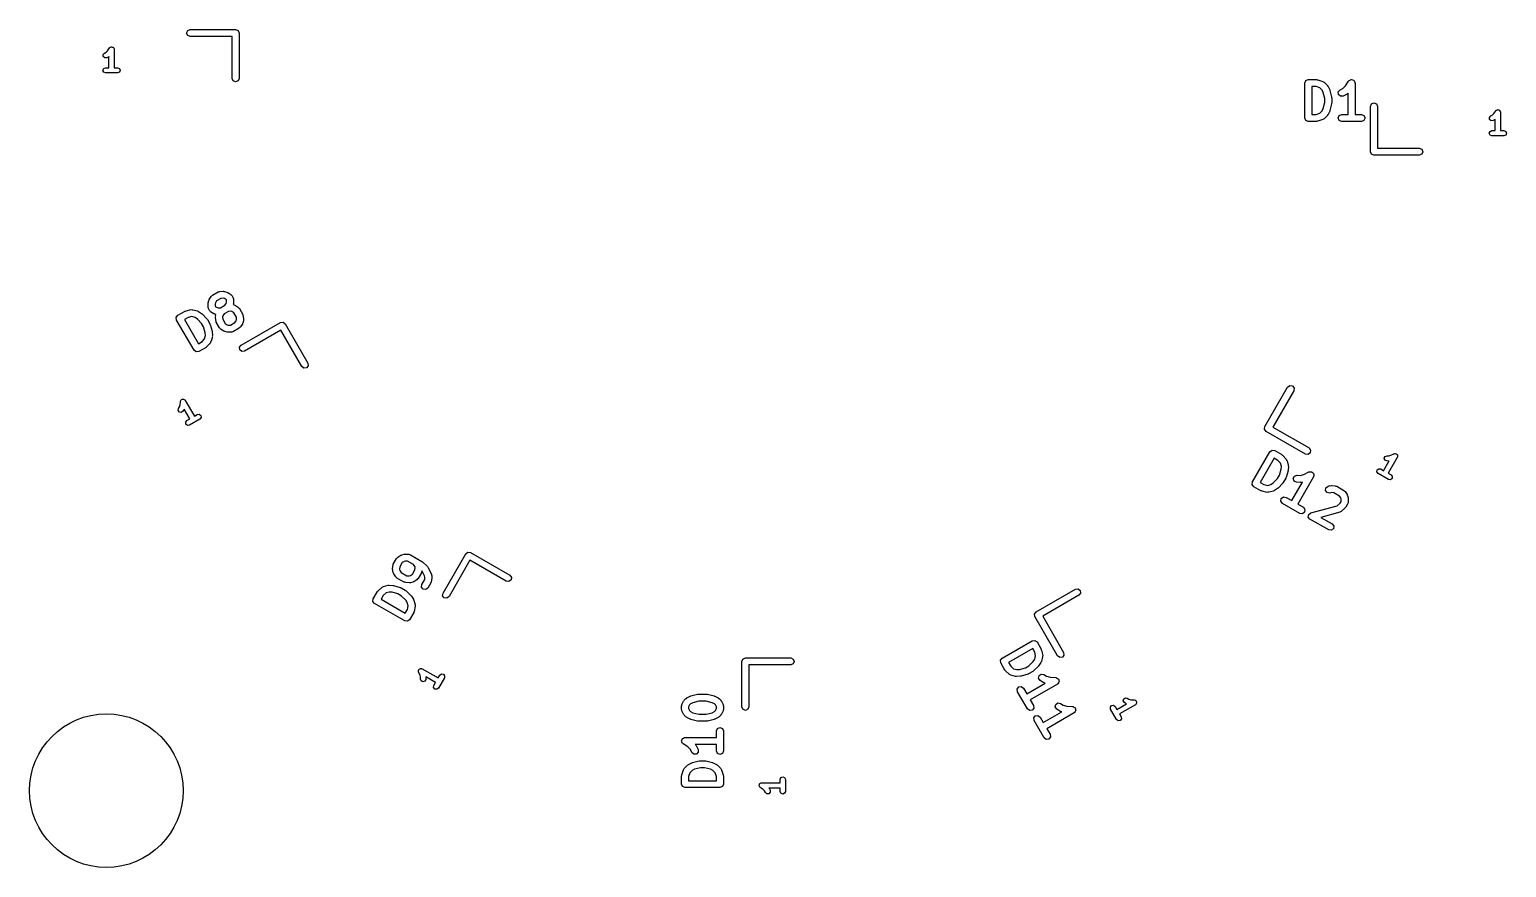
# Model space of a CAD drawing. Extents: x 2.713 to 3.587, y -2.799 to -1.925.
# Drawn here: x 2.713 to 3.545, y -2.799 to -2.327 of the extents above; entities that cross this region are included whole.
import ezdxf

# ---------------------------------------------------------------- set-up
doc = ezdxf.new("R2010")
doc.units = 0
doc.header["$MEASUREMENT"] = 0
doc.layers.add('BLACK', color=7, linetype='CONTINUOUS')

msp = doc.modelspace()

# ---------------------------------------------------------------- linework, layer by layer
at = {"layer": 'BLACK', "linetype": 'CONTINUOUS'}
for p, q in [((2.80118, -2.32874), (2.80176, -2.32735)), ((2.80176, -2.33013), (2.80118, -2.32874)), ((2.80176, -2.32735), (2.80315, -2.32677)), ((2.80315, -2.33071), (2.80176, -2.33013)), ((2.80315, -2.32677), (2.82874, -2.32677)), ((2.82677, -2.33071), (2.80315, -2.33071)), ((2.82677, -2.35433), (2.82677, -2.33071)), ((2.82874, -2.32677), (2.83013, -2.32735)), ((2.83013, -2.32735), (2.83071, -2.32874)), ((2.83071, -2.32874), (2.83071, -2.35433)), ((2.75482, -2.34004), (2.75573, -2.33959)), ((2.75573, -2.33959), (2.75659, -2.33873)), ((2.75659, -2.33873), (2.75763, -2.33717)), ((2.75763, -2.33717), (2.75776, -2.33708)), ((2.75776, -2.33708), (2.75781, -2.33694)), ((2.75781, -2.33694), (2.75821, -2.33678)), ((2.75821, -2.33678), (2.75857, -2.33654)), ((2.75857, -2.33654), (2.75872, -2.33657)), ((2.75872, -2.33657), (2.75886, -2.33651)), ((2.75886, -2.33651), (2.75926, -2.33668)), ((2.75926, -2.33668), (2.75968, -2.33676)), ((2.75968, -2.33676), (2.75976, -2.33689)), ((2.75976, -2.33689), (2.7599, -2.33694)), ((2.7599, -2.33694), (2.76007, -2.33734)), ((2.76007, -2.33734), (2.76031, -2.3377)), ((2.76031, -2.3377), (2.76028, -2.33785)), ((2.76028, -2.33785), (2.76033, -2.33799)), ((2.76033, -2.33799), (2.76033, -2.34832)), ((2.75408, -2.3409), (2.75482, -2.34004)), ((2.75416, -2.34202), (2.75408, -2.3409)), ((2.75502, -2.34276), (2.75416, -2.34202)), ((2.75614, -2.34268), (2.75502, -2.34276)), ((2.75727, -2.34212), (2.75614, -2.34268)), ((2.75738, -2.34199), (2.75727, -2.34212)), ((2.75738, -2.34832), (2.75738, -2.34199)), ((2.75401, -2.3498), (2.75444, -2.34875)), ((2.75444, -2.35084), (2.75401, -2.3498)), ((2.75444, -2.34875), (2.75548, -2.34832)), ((2.75548, -2.35127), (2.75444, -2.35084)), ((2.75548, -2.34832), (2.75738, -2.34832)), ((2.75886, -2.35127), (2.75548, -2.35127)), ((2.76223, -2.35127), (2.75886, -2.35127)), ((2.76033, -2.34832), (2.76223, -2.34832)), ((2.76223, -2.34832), (2.76328, -2.34875)), ((2.76328, -2.35084), (2.76223, -2.35127)), ((2.76328, -2.34875), (2.76371, -2.3498)), ((2.76371, -2.3498), (2.76328, -2.35084)), ((2.82735, -2.35572), (2.82677, -2.35433)), ((2.82874, -2.3563), (2.82735, -2.35572)), ((2.83013, -2.35572), (2.82874, -2.3563)), ((2.83071, -2.35433), (2.83013, -2.35572)), ((3.43153, -2.35693), (3.43211, -2.35554)), ((3.43211, -2.35554), (3.4335, -2.35496)), ((3.4335, -2.35496), (3.43819, -2.35496)), ((3.43819, -2.35496), (3.43849, -2.35509)), ((3.43849, -2.35509), (3.43881, -2.35507)), ((3.43881, -2.35507), (3.44162, -2.356)), ((3.44162, -2.356), (3.44197, -2.3563)), ((3.45447, -2.35849), (3.45624, -2.35584)), ((3.45624, -2.35584), (3.4564, -2.35573)), ((3.4564, -2.35573), (3.45648, -2.35554)), ((3.45648, -2.35554), (3.45701, -2.35532)), ((3.45701, -2.35532), (3.45749, -2.355)), ((3.45749, -2.355), (3.45769, -2.35504)), ((3.45769, -2.35504), (3.45787, -2.35496)), ((3.45787, -2.35496), (3.4584, -2.35518)), ((3.4584, -2.35518), (3.45897, -2.3553)), ((3.45897, -2.3553), (3.45908, -2.35546)), ((3.45908, -2.35546), (3.45927, -2.35554)), ((3.45927, -2.35554), (3.45949, -2.35607)), ((3.45949, -2.35607), (3.4598, -2.35655)), ((3.43153, -2.37662), (3.43153, -2.35693)), ((3.43787, -2.3589), (3.43547, -2.3589)), ((3.43547, -2.3589), (3.43547, -2.37465)), ((3.43994, -2.35959), (3.43787, -2.3589)), ((3.44126, -2.36091), (3.43994, -2.35959)), ((3.44196, -2.36231), (3.44126, -2.36091)), ((3.44278, -2.36561), (3.44196, -2.36231)), ((3.44197, -2.3563), (3.44239, -2.35648)), ((3.44239, -2.35648), (3.44427, -2.35835)), ((3.44427, -2.35835), (3.44439, -2.35865)), ((3.44439, -2.35865), (3.44464, -2.35887)), ((3.44464, -2.35887), (3.44557, -2.36074)), ((3.44557, -2.36074), (3.44559, -2.36096)), ((3.44559, -2.36096), (3.44572, -2.36114)), ((3.44572, -2.36114), (3.44666, -2.36489)), ((3.45038, -2.36194), (3.45137, -2.3608)), ((3.45049, -2.36344), (3.45038, -2.36194)), ((3.45163, -2.36443), (3.45049, -2.36344)), ((3.45137, -2.3608), (3.45296, -2.36)), ((3.45313, -2.36432), (3.45163, -2.36443)), ((3.45296, -2.36), (3.45447, -2.35849)), ((3.455, -2.36338), (3.45313, -2.36432)), ((3.45522, -2.36314), (3.455, -2.36338)), ((3.45552, -2.36301), (3.45522, -2.36314)), ((3.45591, -2.36262), (3.45552, -2.36301)), ((3.45591, -2.37465), (3.45591, -2.36262)), ((3.4598, -2.35655), (3.45976, -2.35675)), ((3.45976, -2.35675), (3.45984, -2.35693)), ((3.45984, -2.35693), (3.45984, -2.37465)), ((3.43994, -2.37396), (3.44126, -2.37264)), ((3.44126, -2.37264), (3.44196, -2.37124)), ((3.44196, -2.37124), (3.44278, -2.36794)), ((3.44278, -2.36794), (3.44278, -2.36561)), ((3.44557, -2.37281), (3.44464, -2.37469)), ((3.44559, -2.37259), (3.44557, -2.37281)), ((3.44572, -2.37241), (3.44559, -2.37259)), ((3.44666, -2.36866), (3.44572, -2.37241)), ((3.44666, -2.36489), (3.44662, -2.36514)), ((3.44662, -2.36514), (3.44672, -2.36537)), ((3.44672, -2.36818), (3.44662, -2.36841)), ((3.44662, -2.36841), (3.44666, -2.36866)), ((3.44672, -2.36537), (3.44672, -2.36818)), ((3.4685, -2.37008), (3.46908, -2.36869)), ((3.4685, -2.39567), (3.4685, -2.37008)), ((3.46908, -2.36869), (3.47047, -2.36811)), ((3.47047, -2.36811), (3.47186, -2.36869)), ((3.47186, -2.36869), (3.47244, -2.37008)), ((3.47244, -2.37008), (3.47244, -2.3937)), ((3.53808, -2.37417), (3.53913, -2.3726)), ((3.53913, -2.3726), (3.53925, -2.37252)), ((3.53925, -2.37252), (3.53931, -2.37238)), ((3.53931, -2.37238), (3.53971, -2.37221)), ((3.53971, -2.37221), (3.54006, -2.37197)), ((3.54006, -2.37197), (3.54021, -2.372)), ((3.54021, -2.372), (3.54035, -2.37194)), ((3.54035, -2.37194), (3.54075, -2.37211)), ((3.54075, -2.37211), (3.54117, -2.37219)), ((3.54117, -2.37219), (3.54126, -2.37232)), ((3.54126, -2.37232), (3.5414, -2.37238)), ((3.5414, -2.37238), (3.54156, -2.37277)), ((3.54156, -2.37277), (3.5418, -2.37313)), ((3.43211, -2.37801), (3.43153, -2.37662)), ((3.43153, -2.37662), (3.43153, -2.37662)), ((3.4335, -2.37859), (3.43211, -2.37801)), ((3.43819, -2.37859), (3.4335, -2.37859)), ((3.43547, -2.37465), (3.43787, -2.37465)), ((3.43787, -2.37465), (3.43994, -2.37396)), ((3.43849, -2.37846), (3.43819, -2.37859)), ((3.43881, -2.37849), (3.43849, -2.37846)), ((3.44162, -2.37755), (3.43881, -2.37849)), ((3.44197, -2.37725), (3.44162, -2.37755)), ((3.44239, -2.37707), (3.44197, -2.37725)), ((3.44427, -2.3752), (3.44239, -2.37707)), ((3.44439, -2.3749), (3.44427, -2.3752)), ((3.44464, -2.37469), (3.44439, -2.3749)), ((3.45028, -2.37662), (3.45086, -2.37523)), ((3.45086, -2.37801), (3.45028, -2.37662)), ((3.45086, -2.37523), (3.45225, -2.37465)), ((3.45225, -2.37859), (3.45086, -2.37801)), ((3.45225, -2.37465), (3.45591, -2.37465)), ((3.45787, -2.37859), (3.45225, -2.37859)), ((3.4635, -2.37859), (3.45787, -2.37859)), ((3.45984, -2.37465), (3.4635, -2.37465)), ((3.4635, -2.37465), (3.46489, -2.37523)), ((3.46489, -2.37801), (3.4635, -2.37859)), ((3.46489, -2.37523), (3.46547, -2.37662)), ((3.46547, -2.37662), (3.46489, -2.37801)), ((3.53558, -2.37633), (3.53632, -2.37547)), ((3.53566, -2.37746), (3.53558, -2.37633)), ((3.53651, -2.3782), (3.53566, -2.37746)), ((3.53632, -2.37547), (3.53723, -2.37502)), ((3.53764, -2.37812), (3.53651, -2.3782)), ((3.53723, -2.37502), (3.53808, -2.37417)), ((3.53876, -2.37755), (3.53764, -2.37812)), ((3.53888, -2.37742), (3.53876, -2.37755)), ((3.53888, -2.38376), (3.53888, -2.37742)), ((3.5418, -2.37313), (3.54177, -2.37328)), ((3.54177, -2.37328), (3.54183, -2.37342)), ((3.54183, -2.37342), (3.54183, -2.38376)), ((3.5355, -2.38523), (3.53594, -2.38419)), ((3.53594, -2.38628), (3.5355, -2.38523)), ((3.53594, -2.38419), (3.53698, -2.38376)), ((3.53698, -2.38671), (3.53594, -2.38628)), ((3.53698, -2.38376), (3.53888, -2.38376)), ((3.54035, -2.38671), (3.53698, -2.38671)), ((3.54373, -2.38671), (3.54035, -2.38671)), ((3.54183, -2.38376), (3.54373, -2.38376)), ((3.54373, -2.38376), (3.54477, -2.38419)), ((3.54477, -2.38628), (3.54373, -2.38671)), ((3.54477, -2.38419), (3.54521, -2.38523)), ((3.54521, -2.38523), (3.54477, -2.38628)), ((3.46908, -2.39706), (3.4685, -2.39567)), ((3.47047, -2.39764), (3.46908, -2.39706)), ((3.49606, -2.39764), (3.47047, -2.39764)), ((3.47244, -2.3937), (3.49606, -2.3937)), ((3.49606, -2.3937), (3.49745, -2.39428)), ((3.49745, -2.39706), (3.49606, -2.39764)), ((3.49745, -2.39428), (3.49803, -2.39567)), ((3.49803, -2.39567), (3.49745, -2.39706)), ((2.81323, -2.48146), (2.81334, -2.48116)), ((2.8133, -2.48083), (2.81364, -2.47955)), ((2.81334, -2.48116), (2.8133, -2.48083)), ((2.81364, -2.47955), (2.81384, -2.4793)), ((2.81384, -2.4793), (2.8139, -2.47898)), ((2.8139, -2.47898), (2.81505, -2.47723)), ((2.81505, -2.47723), (2.81543, -2.47697)), ((2.81543, -2.47697), (2.81571, -2.47661)), ((2.81571, -2.47661), (2.81896, -2.47473)), ((2.81736, -2.48088), (2.81718, -2.48154)), ((2.81808, -2.47979), (2.81736, -2.48088)), ((2.82053, -2.47838), (2.81808, -2.47979)), ((2.81896, -2.47473), (2.81941, -2.47467)), ((2.81941, -2.47467), (2.81983, -2.47447)), ((2.81983, -2.47447), (2.82192, -2.47435)), ((2.82184, -2.4783), (2.82053, -2.47838)), ((2.8225, -2.47848), (2.82184, -2.4783)), ((2.82192, -2.47435), (2.82222, -2.47445)), ((2.82222, -2.47445), (2.82255, -2.47441)), ((2.82359, -2.4792), (2.8225, -2.47848)), ((2.82255, -2.47441), (2.82383, -2.47476)), ((2.8235, -2.48118), (2.82368, -2.48051)), ((2.8236, -2.47921), (2.82359, -2.4792)), ((2.82368, -2.48051), (2.8236, -2.47921)), ((2.82383, -2.47476), (2.82408, -2.47495)), ((2.82408, -2.47495), (2.8244, -2.47501)), ((2.8244, -2.47501), (2.82615, -2.47617)), ((2.82615, -2.47617), (2.82641, -2.47655)), ((2.82641, -2.47655), (2.82677, -2.47683)), ((2.82677, -2.47683), (2.82724, -2.47764)), ((2.82724, -2.47764), (2.8273, -2.47809)), ((2.8273, -2.47809), (2.8275, -2.47851)), ((2.8275, -2.47851), (2.82762, -2.4806)), ((2.82762, -2.4806), (2.82752, -2.4809)), ((2.82752, -2.4809), (2.82756, -2.48123)), ((2.79531, -2.48905), (2.79623, -2.48786)), ((2.79551, -2.49055), (2.79531, -2.48905)), ((2.79623, -2.48786), (2.80029, -2.48551)), ((2.80198, -2.48908), (2.7999, -2.49028)), ((2.80029, -2.48551), (2.80061, -2.48547)), ((2.80061, -2.48547), (2.80088, -2.48529)), ((2.80088, -2.48529), (2.80378, -2.4847)), ((2.80412, -2.48865), (2.80198, -2.48908)), ((2.80378, -2.4847), (2.80423, -2.48478)), ((2.80592, -2.48913), (2.80412, -2.48865)), ((2.80423, -2.48478), (2.80469, -2.48472)), ((2.80469, -2.48472), (2.80725, -2.48541)), ((2.80722, -2.48999), (2.80592, -2.48913)), ((2.80725, -2.48541), (2.8075, -2.48561)), ((2.8075, -2.48561), (2.80782, -2.48567)), ((2.80782, -2.48567), (2.80957, -2.48682)), ((2.80957, -2.48682), (2.8097, -2.48701)), ((2.8097, -2.48701), (2.8099, -2.4871)), ((2.8099, -2.4871), (2.81259, -2.48988)), ((2.81336, -2.48355), (2.81323, -2.48146)), ((2.81356, -2.48397), (2.81336, -2.48355)), ((2.81362, -2.48442), (2.81356, -2.48397)), ((2.81409, -2.48523), (2.81362, -2.48442)), ((2.81445, -2.48551), (2.81409, -2.48523)), ((2.81471, -2.48589), (2.81445, -2.48551)), ((2.81646, -2.48705), (2.81471, -2.48589)), ((2.81678, -2.48711), (2.81646, -2.48705)), ((2.81703, -2.4873), (2.81678, -2.48711)), ((2.81769, -2.48748), (2.81703, -2.4873)), ((2.81718, -2.48154), (2.81726, -2.48285)), ((2.81726, -2.48285), (2.81727, -2.48286)), ((2.81727, -2.48286), (2.81836, -2.48358)), ((2.81745, -2.48877), (2.81756, -2.48846)), ((2.81758, -2.49086), (2.81745, -2.48877)), ((2.81752, -2.48814), (2.81769, -2.48748)), ((2.81756, -2.48846), (2.81752, -2.48814)), ((2.81836, -2.48358), (2.81902, -2.48376)), ((2.81902, -2.48376), (2.82033, -2.48368)), ((2.82033, -2.48368), (2.82278, -2.48227)), ((2.82158, -2.48819), (2.8214, -2.48885)), ((2.8214, -2.48885), (2.82148, -2.49016)), ((2.8223, -2.48709), (2.82158, -2.48819)), ((2.82474, -2.48568), (2.8223, -2.48709)), ((2.82278, -2.48227), (2.8235, -2.48118)), ((2.82605, -2.4856), (2.82474, -2.48568)), ((2.82672, -2.48578), (2.82605, -2.4856)), ((2.82781, -2.4865), (2.82672, -2.48578)), ((2.82756, -2.48123), (2.82738, -2.48188)), ((2.82738, -2.48188), (2.82804, -2.48206)), ((2.82922, -2.48895), (2.82781, -2.4865)), ((2.82804, -2.48206), (2.8283, -2.48226)), ((2.8283, -2.48226), (2.82862, -2.48232)), ((2.82862, -2.48232), (2.83037, -2.48348)), ((2.8293, -2.49026), (2.82922, -2.48895)), ((2.83037, -2.48348), (2.83063, -2.48385)), ((2.83063, -2.48385), (2.83099, -2.48413)), ((2.83099, -2.48413), (2.83286, -2.48738)), ((2.83286, -2.48738), (2.83292, -2.48784)), ((2.83292, -2.48784), (2.83312, -2.48825)), ((2.83312, -2.48825), (2.83325, -2.49034)), ((2.80535, -2.50759), (2.79551, -2.49055)), ((2.7999, -2.49028), (2.80778, -2.50392)), ((2.80959, -2.49244), (2.80722, -2.48999)), ((2.81075, -2.49445), (2.80959, -2.49244)), ((2.81169, -2.49773), (2.81075, -2.49445)), ((2.81178, -2.49929), (2.81169, -2.49773)), ((2.81259, -2.48988), (2.81268, -2.49011)), ((2.81268, -2.49011), (2.81288, -2.49026)), ((2.81288, -2.49026), (2.81428, -2.4927)), ((2.81428, -2.4927), (2.81432, -2.49294)), ((2.81432, -2.49294), (2.81447, -2.49314)), ((2.81447, -2.49314), (2.81553, -2.49685)), ((2.81553, -2.49685), (2.81551, -2.49708)), ((2.81551, -2.49708), (2.81561, -2.49728)), ((2.81561, -2.49728), (2.81573, -2.49937)), ((2.81778, -2.49127), (2.81758, -2.49086)), ((2.81784, -2.49173), (2.81778, -2.49127)), ((2.81971, -2.49497), (2.81784, -2.49173)), ((2.82008, -2.49525), (2.81971, -2.49497)), ((2.82033, -2.49563), (2.82008, -2.49525)), ((2.82208, -2.49679), (2.82033, -2.49563)), ((2.82148, -2.49016), (2.82289, -2.4926)), ((2.8224, -2.49685), (2.82208, -2.49679)), ((2.82266, -2.49705), (2.8224, -2.49685)), ((2.82394, -2.49739), (2.82266, -2.49705)), ((2.82289, -2.4926), (2.82398, -2.49333)), ((2.82426, -2.49735), (2.82394, -2.49739)), ((2.82398, -2.49333), (2.82465, -2.4935)), ((2.82456, -2.49745), (2.82426, -2.49735)), ((2.82666, -2.49733), (2.82456, -2.49745)), ((2.82465, -2.4935), (2.82596, -2.49342)), ((2.82596, -2.49342), (2.8284, -2.49201)), ((2.82707, -2.49713), (2.82666, -2.49733)), ((2.82752, -2.49707), (2.82707, -2.49713)), ((2.83077, -2.49519), (2.82752, -2.49707)), ((2.8284, -2.49201), (2.82912, -2.49092)), ((2.82912, -2.49092), (2.8293, -2.49026)), ((2.83105, -2.49483), (2.83077, -2.49519)), ((2.83143, -2.49457), (2.83105, -2.49483)), ((2.83258, -2.49282), (2.83143, -2.49457)), ((2.83185, -2.50475), (2.85401, -2.49195)), ((2.83265, -2.4925), (2.83258, -2.49282)), ((2.83284, -2.49225), (2.83265, -2.4925)), ((2.83319, -2.49097), (2.83284, -2.49225)), ((2.83325, -2.49034), (2.83314, -2.49065)), ((2.83314, -2.49065), (2.83319, -2.49097)), ((2.85428, -2.49635), (2.83382, -2.50816)), ((2.85401, -2.49195), (2.85551, -2.49176)), ((2.86609, -2.5168), (2.85428, -2.49635)), ((2.85551, -2.49176), (2.85551, -2.49176)), ((2.85551, -2.49176), (2.8567, -2.49267)), ((2.8567, -2.49267), (2.8695, -2.51483)), ((2.80778, -2.50392), (2.80985, -2.50272)), ((2.8121, -2.50597), (2.80804, -2.50832)), ((2.80985, -2.50272), (2.8113, -2.50109)), ((2.8113, -2.50109), (2.81178, -2.49929)), ((2.8123, -2.50571), (2.8121, -2.50597)), ((2.81259, -2.50557), (2.8123, -2.50571)), ((2.81455, -2.50336), (2.81259, -2.50557)), ((2.8147, -2.50292), (2.81455, -2.50336)), ((2.81498, -2.50256), (2.8147, -2.50292)), ((2.81567, -2.5), (2.81498, -2.50256)), ((2.81573, -2.49937), (2.81563, -2.49968)), ((2.81563, -2.49968), (2.81567, -2.5)), ((2.83093, -2.50594), (2.83185, -2.50475)), ((2.83113, -2.50744), (2.83093, -2.50594)), ((2.80655, -2.50851), (2.80535, -2.50759)), ((2.80804, -2.50832), (2.80655, -2.50851)), ((2.83232, -2.50835), (2.83113, -2.50744)), ((2.83382, -2.50816), (2.83232, -2.50835)), ((2.86728, -2.51772), (2.86609, -2.5168)), ((2.86878, -2.51752), (2.86728, -2.51772)), ((2.86969, -2.51633), (2.86878, -2.51752)), ((2.8695, -2.51483), (2.86969, -2.51633)), ((3.40905, -2.55063), (3.42184, -2.52847)), ((3.42525, -2.53044), (3.41344, -2.5509)), ((3.42184, -2.52847), (3.42304, -2.52756)), ((3.42304, -2.52756), (3.42453, -2.52775)), ((3.42453, -2.52775), (3.42545, -2.52895)), ((3.42545, -2.52895), (3.42525, -2.53044)), ((2.79719, -2.53955), (2.79751, -2.53839)), ((2.79751, -2.53839), (2.79763, -2.53651)), ((2.79763, -2.53651), (2.79769, -2.53637)), ((2.79767, -2.53622), (2.79794, -2.53588)), ((2.79769, -2.53637), (2.79767, -2.53622)), ((2.79794, -2.53588), (2.79813, -2.5355)), ((2.79813, -2.5355), (2.79827, -2.53545)), ((2.79827, -2.53545), (2.79836, -2.53533)), ((2.79836, -2.53533), (2.79879, -2.53527)), ((2.79879, -2.53527), (2.7992, -2.53513)), ((2.7992, -2.53513), (2.79933, -2.5352)), ((2.79933, -2.5352), (2.79948, -2.53518)), ((2.79948, -2.53518), (2.79982, -2.53544)), ((2.79982, -2.53544), (2.80021, -2.53563)), ((2.80021, -2.53563), (2.80026, -2.53578)), ((2.80026, -2.53578), (2.80038, -2.53587)), ((2.80038, -2.53587), (2.80555, -2.54482)), ((2.79642, -2.54151), (2.79663, -2.5404)), ((2.79705, -2.54245), (2.79642, -2.54151)), ((2.79663, -2.5404), (2.79719, -2.53955)), ((2.79816, -2.54266), (2.79705, -2.54245)), ((2.7991, -2.54203), (2.79816, -2.54266)), ((2.79979, -2.54098), (2.7991, -2.54203)), ((2.79982, -2.54081), (2.79979, -2.54098)), ((2.80299, -2.54629), (2.79982, -2.54081)), ((2.80066, -2.54814), (2.80134, -2.54724)), ((2.80134, -2.54724), (2.80299, -2.54629)), ((2.80867, -2.54643), (2.80282, -2.5498)), ((2.80555, -2.54482), (2.80719, -2.54387)), ((2.80719, -2.54387), (2.80831, -2.54372)), ((2.80831, -2.54372), (2.80921, -2.54441)), ((2.80935, -2.54553), (2.80867, -2.54643)), ((2.80921, -2.54441), (2.80935, -2.54553)), ((2.8008, -2.54926), (2.80066, -2.54814)), ((2.8017, -2.54995), (2.8008, -2.54926)), ((2.80282, -2.5498), (2.8017, -2.54995)), ((3.40885, -2.55213), (3.40905, -2.55063)), ((3.40977, -2.55332), (3.40885, -2.55213)), ((3.40905, -2.55063), (3.40905, -2.55063)), ((3.43193, -2.56612), (3.40977, -2.55332)), ((3.41344, -2.5509), (3.4339, -2.56271)), ((3.41189, -2.56483), (3.41309, -2.56391)), ((3.41309, -2.56391), (3.41458, -2.56411)), ((3.41458, -2.56411), (3.41864, -2.56645)), ((3.4339, -2.56271), (3.43482, -2.5639)), ((3.43482, -2.5639), (3.43462, -2.5654)), ((3.40205, -2.58188), (3.41189, -2.56483)), ((3.41432, -2.5685), (3.40644, -2.58214)), ((3.4164, -2.5697), (3.41432, -2.5685)), ((3.41784, -2.57133), (3.4164, -2.5697)), ((3.41833, -2.57314), (3.41784, -2.57133)), ((3.41864, -2.56645), (3.41884, -2.56671)), ((3.41884, -2.56671), (3.41913, -2.56685)), ((3.41913, -2.56685), (3.4211, -2.56907)), ((3.4211, -2.56907), (3.42125, -2.5695)), ((3.42125, -2.5695), (3.42152, -2.56987)), ((3.42152, -2.56987), (3.42221, -2.57243)), ((3.42221, -2.57243), (3.42217, -2.57275)), ((3.42217, -2.57275), (3.42227, -2.57305)), ((3.43342, -2.56632), (3.43193, -2.56612)), ((3.43462, -2.5654), (3.43342, -2.56632)), ((3.47595, -2.5755), (3.47912, -2.57002)), ((3.47631, -2.56844), (3.47681, -2.56742)), ((3.47668, -2.56951), (3.47631, -2.56844)), ((3.4777, -2.57), (3.47668, -2.56951)), ((3.47681, -2.56742), (3.47787, -2.56705)), ((3.47895, -2.57008), (3.4777, -2.57)), ((3.47787, -2.56705), (3.47889, -2.56711)), ((3.48367, -2.56803), (3.47851, -2.57698)), ((3.47889, -2.56711), (3.48005, -2.5668)), ((3.47912, -2.57002), (3.47895, -2.57008)), ((3.48005, -2.5668), (3.48174, -2.56597)), ((3.48174, -2.56597), (3.48189, -2.56596)), ((3.48189, -2.56596), (3.48201, -2.56587)), ((3.48201, -2.56587), (3.48244, -2.56592)), ((3.48244, -2.56592), (3.48287, -2.56589)), ((3.48287, -2.56589), (3.48298, -2.56599)), ((3.48298, -2.56599), (3.48313, -2.56601)), ((3.48313, -2.56601), (3.4834, -2.56635)), ((3.4834, -2.56635), (3.48372, -2.56664)), ((3.48369, -2.56788), (3.48367, -2.56803)), ((3.48379, -2.56777), (3.48369, -2.56788)), ((3.48372, -2.56664), (3.48373, -2.56679)), ((3.48373, -2.56679), (3.48382, -2.56691)), ((3.48382, -2.56691), (3.48377, -2.56734)), ((3.48377, -2.56734), (3.48379, -2.56777)), ((3.41376, -2.58243), (3.41613, -2.57999)), ((3.41613, -2.57999), (3.41729, -2.57797)), ((3.41729, -2.57797), (3.41823, -2.57469)), ((3.41823, -2.57469), (3.41833, -2.57314)), ((3.42083, -2.57973), (3.41942, -2.58216)), ((3.42086, -2.57948), (3.42083, -2.57973)), ((3.42101, -2.57929), (3.42086, -2.57948)), ((3.42208, -2.57557), (3.42101, -2.57929)), ((3.42215, -2.57515), (3.42205, -2.57535)), ((3.42205, -2.57535), (3.42208, -2.57557)), ((3.42227, -2.57305), (3.42215, -2.57515)), ((3.42506, -2.57994), (3.42572, -2.57859)), ((3.42555, -2.58136), (3.42506, -2.57994)), ((3.42572, -2.57859), (3.42714, -2.57809)), ((3.42714, -2.57809), (3.42891, -2.5782)), ((3.43641, -2.57898), (3.42755, -2.59433)), ((3.42891, -2.5782), (3.43098, -2.57765)), ((3.43098, -2.57765), (3.43383, -2.57624)), ((3.43383, -2.57624), (3.43403, -2.57622)), ((3.43403, -2.57622), (3.43419, -2.5761)), ((3.43419, -2.5761), (3.43476, -2.57617)), ((3.43476, -2.57617), (3.43533, -2.57613)), ((3.43533, -2.57613), (3.43549, -2.57627)), ((3.43549, -2.57627), (3.43569, -2.57629)), ((3.43569, -2.57629), (3.43604, -2.57675)), ((3.43604, -2.57675), (3.43647, -2.57713)), ((3.43644, -2.57878), (3.43641, -2.57898)), ((3.43657, -2.57863), (3.43644, -2.57878)), ((3.43647, -2.57713), (3.43648, -2.57733)), ((3.43648, -2.57733), (3.43661, -2.57749)), ((3.43661, -2.57749), (3.43653, -2.57806)), ((3.43653, -2.57806), (3.43657, -2.57863)), ((3.47214, -2.57622), (3.47229, -2.5751)), ((3.47283, -2.57711), (3.47214, -2.57622)), ((3.47229, -2.5751), (3.47319, -2.57441)), ((3.47867, -2.58049), (3.47283, -2.57711)), ((3.47319, -2.57441), (3.47431, -2.57455)), ((3.47431, -2.57455), (3.47595, -2.5755)), ((3.47851, -2.57698), (3.48015, -2.57793)), ((3.4798, -2.58063), (3.47867, -2.58049)), ((3.48069, -2.57995), (3.4798, -2.58063)), ((3.48015, -2.57793), (3.48084, -2.57883)), ((3.48084, -2.57883), (3.48069, -2.57995)), ((3.40185, -2.58337), (3.40205, -2.58188)), ((3.40277, -2.58457), (3.40185, -2.58337)), ((3.40205, -2.58188), (3.40205, -2.58188)), ((3.40683, -2.58691), (3.40277, -2.58457)), ((3.40644, -2.58214), (3.40852, -2.58334)), ((3.40715, -2.58695), (3.40683, -2.58691)), ((3.40742, -2.58713), (3.40715, -2.58695)), ((3.41032, -2.58773), (3.40742, -2.58713)), ((3.40852, -2.58334), (3.41066, -2.58378)), ((3.41077, -2.58764), (3.41032, -2.58773)), ((3.41066, -2.58378), (3.41246, -2.58329)), ((3.41123, -2.5877), (3.41077, -2.58764)), ((3.41379, -2.58701), (3.41123, -2.5877)), ((3.41246, -2.58329), (3.41376, -2.58243)), ((3.41405, -2.58682), (3.41379, -2.58701)), ((3.41436, -2.58676), (3.41405, -2.58682)), ((3.41611, -2.5856), (3.41436, -2.58676)), ((3.41624, -2.58542), (3.41611, -2.5856)), ((3.41644, -2.58533), (3.41624, -2.58542)), ((3.41913, -2.58255), (3.41644, -2.58533)), ((3.41922, -2.58232), (3.41913, -2.58255)), ((3.41942, -2.58216), (3.41922, -2.58232)), ((3.42414, -2.59236), (3.43015, -2.58194)), ((3.4269, -2.58202), (3.42555, -2.58136)), ((3.429, -2.58215), (3.4269, -2.58202)), ((3.4293, -2.58204), (3.429, -2.58215)), ((3.42962, -2.58209), (3.4293, -2.58204)), ((3.43015, -2.58194), (3.42962, -2.58209)), ((3.44323, -2.58669), (3.44343, -2.5852)), ((3.44415, -2.58789), (3.44323, -2.58669)), ((3.44343, -2.5852), (3.44462, -2.58428)), ((3.44564, -2.58809), (3.44415, -2.58789)), ((3.44462, -2.58428), (3.4459, -2.58394)), ((3.44661, -2.58783), (3.44564, -2.58809)), ((3.4459, -2.58394), (3.44622, -2.58398)), ((3.44622, -2.58398), (3.44653, -2.58388)), ((3.44653, -2.58388), (3.44862, -2.584)), ((3.44792, -2.5879), (3.44661, -2.58783)), ((3.45118, -2.58978), (3.44792, -2.5879)), ((3.44862, -2.584), (3.44903, -2.5842)), ((3.44903, -2.5842), (3.44949, -2.58426)), ((3.44949, -2.58426), (3.45355, -2.58661)), ((3.45355, -2.58661), (3.45383, -2.58697)), ((3.45383, -2.58697), (3.45421, -2.58723)), ((3.45421, -2.58723), (3.45536, -2.58898)), ((3.45536, -2.58898), (3.45542, -2.58929)), ((3.45542, -2.58929), (3.45562, -2.58955)), ((3.41809, -2.59274), (3.41829, -2.59125)), ((3.41901, -2.59394), (3.41809, -2.59274)), ((3.41829, -2.59125), (3.41948, -2.59033)), ((3.42388, -2.59675), (3.41901, -2.59394)), ((3.41948, -2.59033), (3.42098, -2.59053)), ((3.42098, -2.59053), (3.42414, -2.59236)), ((3.42875, -2.59956), (3.42388, -2.59675)), ((3.42388, -2.59675), (3.42388, -2.59675)), ((3.42388, -2.59675), (3.42388, -2.59675)), ((3.42755, -2.59433), (3.43072, -2.59615)), ((3.43072, -2.59615), (3.43163, -2.59735)), ((3.43163, -2.59735), (3.43144, -2.59884)), ((3.43491, -2.59924), (3.44982, -2.59524)), ((3.44982, -2.59524), (3.45145, -2.5938)), ((3.4519, -2.59088), (3.45118, -2.58978)), ((3.45145, -2.5938), (3.452, -2.59285)), ((3.45208, -2.59154), (3.4519, -2.59088)), ((3.452, -2.59285), (3.45208, -2.59154)), ((3.4543, -2.59653), (3.45209, -2.5985)), ((3.45445, -2.59624), (3.4543, -2.59653)), ((3.4547, -2.59604), (3.45445, -2.59624)), ((3.45564, -2.59442), (3.4547, -2.59604)), ((3.45562, -2.58955), (3.45596, -2.59083)), ((3.4557, -2.59396), (3.45564, -2.59442)), ((3.4559, -2.59355), (3.4557, -2.59396)), ((3.45603, -2.59146), (3.4559, -2.59355)), ((3.45596, -2.59083), (3.45592, -2.59115)), ((3.45592, -2.59115), (3.45603, -2.59146)), ((3.43024, -2.59976), (3.42875, -2.59956)), ((3.43144, -2.59884), (3.43024, -2.59976)), ((3.43351, -2.60165), (3.43371, -2.60016)), ((3.43443, -2.60285), (3.43351, -2.60165)), ((3.43371, -2.60016), (3.43491, -2.59924)), ((3.44498, -2.60894), (3.43443, -2.60285)), ((3.45129, -2.59892), (3.44051, -2.60181)), ((3.44051, -2.60181), (3.44695, -2.60553)), ((3.44695, -2.60553), (3.44787, -2.60672)), ((3.45165, -2.59865), (3.45129, -2.59892)), ((3.45209, -2.5985), (3.45165, -2.59865)), ((3.44648, -2.60913), (3.44498, -2.60894)), ((3.44767, -2.60822), (3.44648, -2.60913)), ((3.44787, -2.60672), (3.44767, -2.60822)), ((2.92247, -2.62291), (2.92375, -2.62257)), ((2.92375, -2.62257), (2.92407, -2.62261)), ((2.92407, -2.62261), (2.92438, -2.6225)), ((2.92438, -2.6225), (2.92647, -2.62263)), ((2.92647, -2.62263), (2.92688, -2.62283)), ((2.94569, -2.64453), (2.95849, -2.62237)), ((2.95849, -2.62237), (2.95968, -2.62145)), ((2.95849, -2.62237), (2.95849, -2.62237)), ((2.95968, -2.62145), (2.96118, -2.62165)), ((2.96118, -2.62165), (2.98334, -2.63444)), ((2.91726, -2.63119), (2.91739, -2.6291)), ((2.91739, -2.6291), (2.91759, -2.62868)), ((2.91759, -2.62868), (2.91765, -2.62823)), ((2.91765, -2.62823), (2.91952, -2.62498)), ((2.91952, -2.62498), (2.91989, -2.6247)), ((2.91989, -2.6247), (2.92014, -2.62432)), ((2.92014, -2.62432), (2.92189, -2.62317)), ((2.92129, -2.6298), (2.92121, -2.6311)), ((2.9227, -2.62735), (2.92129, -2.6298)), ((2.92189, -2.62317), (2.92221, -2.62311)), ((2.92221, -2.62311), (2.92247, -2.62291)), ((2.92379, -2.62663), (2.9227, -2.62735)), ((2.92446, -2.62645), (2.92379, -2.62663)), ((2.92577, -2.62653), (2.92446, -2.62645)), ((2.92902, -2.62841), (2.92577, -2.62653)), ((2.92688, -2.62283), (2.92733, -2.62289)), ((2.92733, -2.62289), (2.93383, -2.62664)), ((2.92974, -2.6295), (2.92902, -2.62841)), ((2.92992, -2.63017), (2.92974, -2.6295)), ((2.92984, -2.63148), (2.92992, -2.63017)), ((2.93383, -2.62664), (2.93398, -2.62684)), ((2.93398, -2.62684), (2.93421, -2.62693)), ((2.93421, -2.62693), (2.93699, -2.62961)), ((2.93699, -2.62961), (2.93713, -2.62993)), ((2.93713, -2.62993), (2.93739, -2.63016)), ((2.93739, -2.63016), (2.93888, -2.63319)), ((2.96091, -2.62604), (2.9491, -2.6465)), ((2.98137, -2.63785), (2.96091, -2.62604)), ((2.91737, -2.63149), (2.91726, -2.63119)), ((2.91733, -2.63182), (2.91737, -2.63149)), ((2.91767, -2.6331), (2.91733, -2.63182)), ((2.91787, -2.63335), (2.91767, -2.6331)), ((2.91793, -2.63367), (2.91787, -2.63335)), ((2.91908, -2.63542), (2.91793, -2.63367)), ((2.91946, -2.63568), (2.91908, -2.63542)), ((2.91974, -2.63604), (2.91946, -2.63568)), ((2.9238, -2.63838), (2.91974, -2.63604)), ((2.92121, -2.6311), (2.92139, -2.63177)), ((2.92139, -2.63177), (2.92211, -2.63286)), ((2.92211, -2.63286), (2.92537, -2.63474)), ((2.92425, -2.63844), (2.9238, -2.63838)), ((2.92467, -2.63864), (2.92425, -2.63844)), ((2.92676, -2.63877), (2.92467, -2.63864)), ((2.92537, -2.63474), (2.92668, -2.63482)), ((2.92668, -2.63482), (2.92734, -2.63464)), ((2.92706, -2.63866), (2.92676, -2.63877)), ((2.92739, -2.63871), (2.92706, -2.63866)), ((2.92734, -2.63464), (2.92843, -2.63392)), ((2.92867, -2.63836), (2.92739, -2.63871)), ((2.92843, -2.63392), (2.92984, -2.63148)), ((2.92892, -2.63817), (2.92867, -2.63836)), ((2.92924, -2.6381), (2.92892, -2.63817)), ((2.93099, -2.63695), (2.92924, -2.6381)), ((2.93125, -2.63657), (2.93099, -2.63695)), ((2.93161, -2.63629), (2.93125, -2.63657)), ((2.93349, -2.63304), (2.93161, -2.63629)), ((2.93355, -2.63259), (2.93349, -2.63304)), ((2.93375, -2.63218), (2.93355, -2.63259)), ((2.93376, -2.63197), (2.93375, -2.63218)), ((2.93401, -2.63221), (2.93376, -2.63197)), ((2.93376, -2.6397), (2.9354, -2.63685)), ((2.93527, -2.63476), (2.93401, -2.63221)), ((2.93548, -2.63554), (2.93527, -2.63476)), ((2.9354, -2.63685), (2.93548, -2.63554)), ((2.93904, -2.63842), (2.93717, -2.64166)), ((2.93888, -2.63319), (2.9389, -2.63339)), ((2.9389, -2.63339), (2.93902, -2.63355)), ((2.93902, -2.63355), (2.93936, -2.63483)), ((2.9391, -2.63796), (2.93904, -2.63842)), ((2.9393, -2.63755), (2.9391, -2.63796)), ((2.93943, -2.63546), (2.9393, -2.63755)), ((2.93936, -2.63483), (2.93932, -2.63515)), ((2.93932, -2.63515), (2.93943, -2.63546)), ((2.98286, -2.63805), (2.98137, -2.63785)), ((2.98406, -2.63713), (2.98286, -2.63805)), ((2.98334, -2.63444), (2.98426, -2.63564)), ((2.98426, -2.63564), (2.98406, -2.63713)), ((2.9064, -2.64771), (2.90874, -2.64365)), ((2.90874, -2.64365), (2.909, -2.64346)), ((2.909, -2.64346), (2.90914, -2.64316)), ((2.90914, -2.64316), (2.91136, -2.6412)), ((2.91199, -2.6459), (2.91079, -2.64798)), ((2.91136, -2.6412), (2.91179, -2.64105)), ((2.91179, -2.64105), (2.91216, -2.64077)), ((2.91362, -2.64445), (2.91199, -2.6459)), ((2.91216, -2.64077), (2.91472, -2.64008)), ((2.91543, -2.64397), (2.91362, -2.64445)), ((2.91472, -2.64008), (2.91504, -2.64013)), ((2.91504, -2.64013), (2.91534, -2.64002)), ((2.91534, -2.64002), (2.91744, -2.64015)), ((2.91698, -2.64406), (2.91543, -2.64397)), ((2.92026, -2.645), (2.91698, -2.64406)), ((2.91744, -2.64015), (2.91764, -2.64024)), ((2.91764, -2.64024), (2.91786, -2.64022)), ((2.91786, -2.64022), (2.92158, -2.64128)), ((2.92228, -2.64616), (2.92026, -2.645)), ((2.92158, -2.64128), (2.92177, -2.64144)), ((2.92177, -2.64144), (2.92202, -2.64147)), ((2.92202, -2.64147), (2.92445, -2.64287)), ((2.92472, -2.64853), (2.92228, -2.64616)), ((2.92445, -2.64287), (2.92461, -2.64307)), ((2.92461, -2.64307), (2.92484, -2.64316)), ((2.92484, -2.64316), (2.92762, -2.64585)), ((2.92762, -2.64585), (2.92771, -2.64606)), ((2.92771, -2.64606), (2.92789, -2.64618)), ((2.92789, -2.64618), (2.92905, -2.64793)), ((2.93356, -2.64119), (2.93376, -2.6397)), ((2.93448, -2.64238), (2.93356, -2.64119)), ((2.93597, -2.64258), (2.93448, -2.64238)), ((2.93717, -2.64166), (2.93597, -2.64258)), ((2.9455, -2.64602), (2.94569, -2.64453)), ((2.94641, -2.64722), (2.9455, -2.64602)), ((2.94791, -2.64741), (2.94641, -2.64722)), ((2.9491, -2.6465), (2.94791, -2.64741)), ((3.28007, -2.65511), (3.30224, -2.64232)), ((3.3042, -2.64572), (3.28375, -2.65754)), ((3.30224, -2.64232), (3.30373, -2.64212)), ((3.30373, -2.64212), (3.30493, -2.64304)), ((3.30512, -2.64453), (3.3042, -2.64572)), ((3.30493, -2.64304), (3.30512, -2.64453)), ((2.9062, -2.64921), (2.9064, -2.64771)), ((2.90712, -2.6504), (2.9062, -2.64921)), ((2.92417, -2.66024), (2.90712, -2.6504)), ((2.91079, -2.64798), (2.92443, -2.65585)), ((2.92443, -2.65585), (2.92563, -2.65377)), ((2.92558, -2.64983), (2.92472, -2.64853)), ((2.92607, -2.65164), (2.92558, -2.64983)), ((2.92563, -2.65377), (2.92607, -2.65164)), ((2.9292, -2.65546), (2.92686, -2.65952)), ((2.92905, -2.64793), (2.92911, -2.64825)), ((2.92911, -2.64825), (2.9293, -2.64851)), ((2.92924, -2.65514), (2.9292, -2.65546)), ((2.92942, -2.65487), (2.92924, -2.65514)), ((2.9293, -2.64851), (2.92999, -2.65107)), ((2.93002, -2.65197), (2.92942, -2.65487)), ((2.92999, -2.65107), (2.92993, -2.65152)), ((2.92993, -2.65152), (2.93002, -2.65197)), ((3.27916, -2.65631), (3.28007, -2.65511)), ((2.92566, -2.66044), (2.92417, -2.66024)), ((2.92686, -2.65952), (2.92566, -2.66044)), ((2.92566, -2.66044), (2.92566, -2.66044)), ((2.92566, -2.66044), (2.92566, -2.66044)), ((3.27935, -2.6578), (3.27916, -2.65631)), ((3.29215, -2.67996), (3.27935, -2.6578)), ((3.28375, -2.65754), (3.29556, -2.67799)), ((3.26085, -2.6812), (3.2779, -2.67135)), ((3.2779, -2.67135), (3.27939, -2.67116)), ((3.27939, -2.67116), (3.27939, -2.67116)), ((3.27939, -2.67116), (3.28059, -2.67208)), ((3.28059, -2.67208), (3.28293, -2.67613)), ((3.27816, -2.67575), (3.26452, -2.68362)), ((3.27936, -2.67783), (3.27816, -2.67575)), ((3.27932, -2.68177), (3.2798, -2.67996)), ((3.2798, -2.67996), (3.27936, -2.67783)), ((3.28293, -2.67613), (3.28297, -2.67646)), ((3.28297, -2.67646), (3.28315, -2.67672)), ((3.28372, -2.68053), (3.28304, -2.68309)), ((3.28315, -2.67672), (3.28375, -2.67963)), ((3.28375, -2.67963), (3.28366, -2.68008)), ((3.28366, -2.68008), (3.28372, -2.68053)), ((3.29334, -2.68088), (3.29215, -2.67996)), ((3.29484, -2.68068), (3.29334, -2.68088)), ((3.29575, -2.67949), (3.29484, -2.68068)), ((3.29556, -2.67799), (3.29575, -2.67949)), ((2.93183, -2.68888), (2.93189, -2.68845)), ((2.93193, -2.689), (2.93183, -2.68888)), ((2.93186, -2.68802), (2.93196, -2.68791)), ((2.93189, -2.68845), (2.93186, -2.68802)), ((2.93194, -2.68915), (2.93193, -2.689)), ((2.93277, -2.69083), (2.93194, -2.68915)), ((2.93196, -2.68791), (2.93198, -2.68776)), ((2.93198, -2.68776), (2.93232, -2.68749)), ((2.93232, -2.68749), (2.93261, -2.68717)), ((2.93261, -2.68717), (2.93276, -2.68716)), ((2.93276, -2.68716), (2.93288, -2.68707)), ((2.93288, -2.68707), (2.9333, -2.68712)), ((2.9333, -2.68712), (2.93373, -2.6871)), ((2.93373, -2.6871), (2.93385, -2.6872)), ((2.93385, -2.6872), (2.934, -2.68722)), ((2.934, -2.68722), (2.94295, -2.69238)), ((3.11417, -2.68307), (3.11475, -2.68168)), ((3.11417, -2.70866), (3.11417, -2.68307)), ((3.11475, -2.68168), (3.11614, -2.6811)), ((3.11614, -2.6811), (3.14173, -2.6811)), ((3.14173, -2.68504), (3.11811, -2.68504)), ((3.11811, -2.68504), (3.11811, -2.70866)), ((3.14173, -2.6811), (3.14312, -2.68168)), ((3.14312, -2.68446), (3.14173, -2.68504)), ((3.14312, -2.68168), (3.1437, -2.68307)), ((3.1437, -2.68307), (3.14312, -2.68446)), ((3.25993, -2.68239), (3.26085, -2.6812)), ((3.26013, -2.68389), (3.25993, -2.68239)), ((3.26247, -2.68795), (3.26013, -2.68389)), ((3.26085, -2.6812), (3.26085, -2.6812)), ((3.26273, -2.68814), (3.26247, -2.68795)), ((3.26287, -2.68843), (3.26273, -2.68814)), ((3.26509, -2.6904), (3.26287, -2.68843)), ((3.26452, -2.68362), (3.26572, -2.6857)), ((3.26572, -2.6857), (3.26735, -2.68715)), ((3.26735, -2.68715), (3.26916, -2.68763)), ((3.26916, -2.68763), (3.27072, -2.68754)), ((3.27072, -2.68754), (3.27399, -2.6866)), ((3.27399, -2.6866), (3.27601, -2.68544)), ((3.27819, -2.68872), (3.27575, -2.69013)), ((3.27601, -2.68544), (3.27846, -2.68307)), ((3.27834, -2.68853), (3.27819, -2.68872)), ((3.27857, -2.68843), (3.27834, -2.68853)), ((3.27846, -2.68307), (3.27932, -2.68177)), ((3.28135, -2.68575), (3.27857, -2.68843)), ((3.28144, -2.68554), (3.28135, -2.68575)), ((3.28162, -2.68542), (3.28144, -2.68554)), ((3.28278, -2.68367), (3.28162, -2.68542)), ((3.28284, -2.68335), (3.28278, -2.68367)), ((3.28304, -2.68309), (3.28284, -2.68335)), ((2.93308, -2.692), (2.93277, -2.69083)), ((2.93302, -2.69302), (2.93308, -2.692)), ((2.93339, -2.69408), (2.93302, -2.69302)), ((2.93441, -2.69458), (2.93339, -2.69408)), ((2.93547, -2.69421), (2.93441, -2.69458)), ((2.93597, -2.69319), (2.93547, -2.69421)), ((2.93604, -2.69194), (2.93597, -2.69319)), ((2.94147, -2.69494), (2.93599, -2.69177)), ((2.93599, -2.69177), (2.93604, -2.69194)), ((2.94037, -2.6977), (2.94052, -2.69658)), ((2.94052, -2.69658), (2.94147, -2.69494)), ((2.94295, -2.69238), (2.9439, -2.69074)), ((2.94645, -2.69222), (2.94308, -2.69806)), ((2.9439, -2.69074), (2.94479, -2.69005)), ((2.94479, -2.69005), (2.94591, -2.6902)), ((2.94591, -2.6902), (2.9466, -2.69109)), ((2.9466, -2.69109), (2.94645, -2.69222)), ((3.26552, -2.69055), (3.26509, -2.6904)), ((3.26589, -2.69083), (3.26552, -2.69055)), ((3.26845, -2.69152), (3.26589, -2.69083)), ((3.26877, -2.69147), (3.26845, -2.69152)), ((3.26908, -2.69158), (3.26877, -2.69147)), ((3.27117, -2.69145), (3.26908, -2.69158)), ((3.26931, -2.69863), (3.27022, -2.69743)), ((3.27022, -2.69743), (3.27172, -2.69724)), ((3.27137, -2.69136), (3.27117, -2.69145)), ((3.27159, -2.69138), (3.27137, -2.69136)), ((3.27531, -2.69032), (3.27159, -2.69138)), ((3.27172, -2.69724), (3.27291, -2.69815)), ((3.27474, -2.70132), (3.28516, -2.69531)), ((3.2755, -2.69016), (3.27531, -2.69032)), ((3.27575, -2.69013), (3.2755, -2.69016)), ((3.29205, -2.69587), (3.27671, -2.70473)), ((3.28146, -2.6925), (3.28174, -2.69102)), ((3.2823, -2.69375), (3.28146, -2.6925)), ((3.28174, -2.69102), (3.28299, -2.69018)), ((3.28405, -2.69491), (3.2823, -2.69375)), ((3.28299, -2.69018), (3.28447, -2.69046)), ((3.28437, -2.69497), (3.28405, -2.69491)), ((3.28463, -2.69516), (3.28437, -2.69497)), ((3.28447, -2.69046), (3.28595, -2.69144)), ((3.28516, -2.69531), (3.28463, -2.69516)), ((3.28595, -2.69144), (3.28802, -2.692)), ((3.28802, -2.692), (3.2912, -2.6922)), ((3.2912, -2.6922), (3.29138, -2.69229)), ((3.29138, -2.69229), (3.29158, -2.69226)), ((3.29158, -2.69226), (3.29203, -2.69261)), ((3.29203, -2.69261), (3.29255, -2.69287)), ((3.29218, -2.69571), (3.29205, -2.69587)), ((3.29237, -2.69564), (3.29218, -2.69571)), ((3.29262, -2.69513), (3.29237, -2.69564)), ((3.29255, -2.69287), (3.29261, -2.69306)), ((3.29261, -2.69306), (3.29277, -2.69318)), ((3.29297, -2.69468), (3.29262, -2.69513)), ((3.29277, -2.69318), (3.29285, -2.69375)), ((3.29285, -2.69375), (3.29303, -2.69429)), ((3.29303, -2.69429), (3.29294, -2.69447)), ((3.29294, -2.69447), (3.29297, -2.69468)), ((2.94106, -2.6986), (2.94037, -2.6977)), ((2.94218, -2.69875), (2.94106, -2.6986)), ((2.94308, -2.69806), (2.94218, -2.69875)), ((3.08037, -2.70731), (3.08131, -2.70544)), ((3.08131, -2.70544), (3.08155, -2.70523)), ((3.08155, -2.70523), (3.08168, -2.70493)), ((3.08168, -2.70493), (3.08261, -2.70399)), ((3.08261, -2.70399), (3.08291, -2.70386)), ((3.08291, -2.70386), (3.08312, -2.70362)), ((3.08312, -2.70362), (3.085, -2.70268)), ((3.085, -2.70268), (3.08522, -2.70267)), ((3.08522, -2.70267), (3.0854, -2.70253)), ((3.0854, -2.70253), (3.08915, -2.7016)), ((3.08987, -2.70547), (3.08657, -2.7063)), ((3.08915, -2.7016), (3.0894, -2.70163)), ((3.0894, -2.70163), (3.08963, -2.70154)), ((3.08963, -2.70154), (3.09432, -2.70154)), ((3.09407, -2.70547), (3.08987, -2.70547)), ((3.09738, -2.7063), (3.09407, -2.70547)), ((3.09432, -2.70154), (3.09455, -2.70163)), ((3.09455, -2.70163), (3.09479, -2.7016)), ((3.09479, -2.7016), (3.09854, -2.70253)), ((3.09854, -2.70253), (3.09872, -2.70267)), ((3.09872, -2.70267), (3.09895, -2.70268)), ((3.09895, -2.70268), (3.10082, -2.70362)), ((3.10082, -2.70362), (3.10103, -2.70386)), ((3.10103, -2.70386), (3.10133, -2.70399)), ((3.10133, -2.70399), (3.10227, -2.70493)), ((3.10227, -2.70493), (3.10239, -2.70523)), ((3.10239, -2.70523), (3.10264, -2.70544)), ((3.10264, -2.70544), (3.10358, -2.70731)), ((3.2695, -2.70012), (3.26931, -2.69863)), ((3.27513, -2.70986), (3.2695, -2.70012)), ((3.27291, -2.69815), (3.27474, -2.70132)), ((3.27671, -2.70473), (3.27854, -2.7079)), ((3.32921, -2.70527), (3.32943, -2.70416)), ((3.32984, -2.70621), (3.32921, -2.70527)), ((3.32943, -2.70416), (3.33036, -2.70353)), ((3.33036, -2.70353), (3.33147, -2.70374)), ((3.33147, -2.70374), (3.33232, -2.7043)), ((3.33232, -2.7043), (3.33348, -2.70462)), ((3.33348, -2.70462), (3.33536, -2.70474)), ((3.33536, -2.70474), (3.3355, -2.7048)), ((3.3355, -2.7048), (3.33565, -2.70478)), ((3.33565, -2.70478), (3.33599, -2.70505)), ((3.33599, -2.70505), (3.33638, -2.70524)), ((3.33638, -2.70524), (3.33642, -2.70538)), ((3.33642, -2.70538), (3.33655, -2.70547)), ((3.33655, -2.70547), (3.3366, -2.7059)), ((3.3366, -2.7059), (3.33674, -2.70631)), ((3.08016, -2.70819), (3.08034, -2.70777)), ((3.08016, -2.71007), (3.08016, -2.70819)), ((3.08034, -2.71049), (3.08016, -2.71007)), ((3.08034, -2.70777), (3.08037, -2.70731)), ((3.08037, -2.71095), (3.08034, -2.71049)), ((3.08131, -2.71282), (3.08037, -2.71095)), ((3.08155, -2.71303), (3.08131, -2.71282)), ((3.08168, -2.71333), (3.08155, -2.71303)), ((3.08261, -2.71427), (3.08168, -2.71333)), ((3.08291, -2.7144), (3.08261, -2.71427)), ((3.08469, -2.70748), (3.0841, -2.70866)), ((3.0841, -2.70866), (3.0841, -2.7096)), ((3.0841, -2.7096), (3.08469, -2.71078)), ((3.08517, -2.707), (3.08469, -2.70748)), ((3.08469, -2.71078), (3.08517, -2.71126)), ((3.08657, -2.7063), (3.08517, -2.707)), ((3.08517, -2.71126), (3.08657, -2.71196)), ((3.08657, -2.71196), (3.08987, -2.71279)), ((3.08987, -2.71279), (3.09407, -2.71279)), ((3.09407, -2.71279), (3.09738, -2.71196)), ((3.09877, -2.707), (3.09738, -2.7063)), ((3.09738, -2.71196), (3.09877, -2.71126)), ((3.09926, -2.70748), (3.09877, -2.707)), ((3.09877, -2.71126), (3.09926, -2.71078)), ((3.09985, -2.70866), (3.09926, -2.70748)), ((3.09926, -2.71078), (3.09985, -2.7096)), ((3.09985, -2.7096), (3.09985, -2.70866)), ((3.10133, -2.71427), (3.10103, -2.7144)), ((3.10227, -2.71333), (3.10133, -2.71427)), ((3.10239, -2.71303), (3.10227, -2.71333)), ((3.10264, -2.71282), (3.10239, -2.71303)), ((3.10358, -2.71095), (3.10264, -2.71282)), ((3.10358, -2.70731), (3.10361, -2.70777)), ((3.10361, -2.71049), (3.10358, -2.71095)), ((3.10361, -2.70777), (3.10378, -2.70819)), ((3.10378, -2.71007), (3.10361, -2.71049)), ((3.10378, -2.70819), (3.10378, -2.71007)), ((3.11475, -2.71005), (3.11417, -2.70866)), ((3.11614, -2.71063), (3.11475, -2.71005)), ((3.11753, -2.71005), (3.11614, -2.71063)), ((3.11811, -2.70866), (3.11753, -2.71005)), ((3.27632, -2.71078), (3.27513, -2.70986)), ((3.27782, -2.71058), (3.27632, -2.71078)), ((3.27873, -2.70939), (3.27782, -2.71058)), ((3.27854, -2.7079), (3.27873, -2.70939)), ((3.27868, -2.71486), (3.2796, -2.71367)), ((3.2796, -2.71367), (3.28109, -2.71347)), ((3.28109, -2.71347), (3.28229, -2.71439)), ((3.28412, -2.71756), (3.29453, -2.71154)), ((3.30143, -2.71211), (3.28608, -2.72097)), ((3.29083, -2.70874), (3.29112, -2.70726)), ((3.29168, -2.70999), (3.29083, -2.70874)), ((3.29112, -2.70726), (3.29237, -2.70642)), ((3.29342, -2.71114), (3.29168, -2.70999)), ((3.29237, -2.70642), (3.29384, -2.7067)), ((3.29374, -2.7112), (3.29342, -2.71114)), ((3.294, -2.7114), (3.29374, -2.7112)), ((3.29384, -2.7067), (3.29533, -2.70768)), ((3.29453, -2.71154), (3.294, -2.7114)), ((3.29533, -2.70768), (3.29739, -2.70823)), ((3.29739, -2.70823), (3.30057, -2.70844)), ((3.30057, -2.70844), (3.30075, -2.70853)), ((3.30075, -2.70853), (3.30095, -2.7085)), ((3.30095, -2.7085), (3.30141, -2.70885)), ((3.30141, -2.70885), (3.30192, -2.7091)), ((3.30155, -2.71195), (3.30143, -2.71211)), ((3.30174, -2.71188), (3.30155, -2.71195)), ((3.302, -2.71137), (3.30174, -2.71188)), ((3.30192, -2.7091), (3.30199, -2.70929)), ((3.30199, -2.70929), (3.30215, -2.70942)), ((3.30234, -2.71091), (3.302, -2.71137)), ((3.30215, -2.70942), (3.30222, -2.70999)), ((3.30222, -2.70999), (3.30241, -2.71053)), ((3.30241, -2.71053), (3.30232, -2.71071)), ((3.30232, -2.71071), (3.30234, -2.71091)), ((3.32192, -2.70881), (3.32261, -2.70791)), ((3.32207, -2.70993), (3.32192, -2.70881)), ((3.32545, -2.71578), (3.32207, -2.70993)), ((3.32261, -2.70791), (3.32373, -2.70777)), ((3.32373, -2.70777), (3.32463, -2.70846)), ((3.32463, -2.70846), (3.32558, -2.7101)), ((3.32558, -2.7101), (3.33106, -2.70693)), ((3.33601, -2.70749), (3.32706, -2.71266)), ((3.32706, -2.71266), (3.328, -2.7143)), ((3.33089, -2.7069), (3.32984, -2.70621)), ((3.33106, -2.70693), (3.33089, -2.7069)), ((3.3361, -2.70737), (3.33601, -2.70749)), ((3.33624, -2.70732), (3.3361, -2.70737)), ((3.33643, -2.70693), (3.33624, -2.70732)), ((3.33669, -2.70659), (3.33643, -2.70693)), ((3.33674, -2.70631), (3.33667, -2.70644)), ((3.33667, -2.70644), (3.33669, -2.70659)), ((3.08312, -2.71464), (3.08291, -2.7144)), ((3.085, -2.71558), (3.08312, -2.71464)), ((3.08522, -2.71559), (3.085, -2.71558)), ((3.0854, -2.71573), (3.08522, -2.71559)), ((3.08915, -2.71666), (3.0854, -2.71573)), ((3.0894, -2.71663), (3.08915, -2.71666)), ((3.08963, -2.71672), (3.0894, -2.71663)), ((3.09432, -2.71672), (3.08963, -2.71672)), ((3.09455, -2.71663), (3.09432, -2.71672)), ((3.09479, -2.71666), (3.09455, -2.71663)), ((3.09854, -2.71573), (3.09479, -2.71666)), ((3.09872, -2.71559), (3.09854, -2.71573)), ((3.09895, -2.71558), (3.09872, -2.71559)), ((3.10082, -2.71464), (3.09895, -2.71558)), ((3.09985, -2.72225), (3.10042, -2.72086)), ((3.09985, -2.72591), (3.09985, -2.72225)), ((3.10042, -2.72086), (3.10182, -2.72028)), ((3.10103, -2.7144), (3.10082, -2.71464)), ((3.10182, -2.72028), (3.10321, -2.72086)), ((3.10321, -2.72086), (3.10378, -2.72225)), ((3.10378, -2.72225), (3.10378, -2.7335)), ((3.27888, -2.71636), (3.27868, -2.71486)), ((3.2845, -2.7261), (3.27888, -2.71636)), ((3.28229, -2.71439), (3.28412, -2.71756)), ((3.28608, -2.72097), (3.28791, -2.72413)), ((3.32634, -2.71646), (3.32545, -2.71578)), ((3.32746, -2.71632), (3.32634, -2.71646)), ((3.32815, -2.71542), (3.32746, -2.71632)), ((3.328, -2.7143), (3.32815, -2.71542)), ((3.08016, -2.72788), (3.08038, -2.72735)), ((3.08024, -2.72806), (3.08016, -2.72788)), ((3.0802, -2.72826), (3.08024, -2.72806)), ((3.08052, -2.72874), (3.0802, -2.72826)), ((3.08038, -2.72735), (3.08049, -2.72679)), ((3.08049, -2.72679), (3.08066, -2.72667)), ((3.08074, -2.72927), (3.08052, -2.72874)), ((3.08066, -2.72667), (3.08074, -2.72649)), ((3.08074, -2.72649), (3.08127, -2.72627)), ((3.08093, -2.72935), (3.08074, -2.72927)), ((3.08104, -2.72952), (3.08093, -2.72935)), ((3.08369, -2.73128), (3.08104, -2.72952)), ((3.08127, -2.72627), (3.08174, -2.72595)), ((3.08174, -2.72595), (3.08194, -2.72599)), ((3.08194, -2.72599), (3.08213, -2.72591)), ((3.08213, -2.72591), (3.09985, -2.72591)), ((3.09985, -2.72985), (3.08782, -2.72985)), ((3.08782, -2.72985), (3.08821, -2.73024)), ((3.08821, -2.73024), (3.08833, -2.73053)), ((3.08833, -2.73053), (3.08858, -2.73075)), ((3.08858, -2.73075), (3.08952, -2.73262)), ((3.09985, -2.7335), (3.09985, -2.72985)), ((3.2857, -2.72702), (3.2845, -2.7261)), ((3.28719, -2.72682), (3.2857, -2.72702)), ((3.28811, -2.72562), (3.28719, -2.72682)), ((3.28791, -2.72413), (3.28811, -2.72562)), ((3.0852, -2.73279), (3.08369, -2.73128)), ((3.08599, -2.73438), (3.0852, -2.73279)), ((3.08713, -2.73537), (3.08599, -2.73438)), ((3.08634, -2.74003), (3.09009, -2.73909)), ((3.08863, -2.73526), (3.08713, -2.73537)), ((3.08962, -2.73412), (3.08863, -2.73526)), ((3.08952, -2.73262), (3.08962, -2.73412)), ((3.09009, -2.73909), (3.09034, -2.73913)), ((3.09034, -2.73913), (3.09057, -2.73903)), ((3.09057, -2.73903), (3.09338, -2.73903)), ((3.09338, -2.73903), (3.09361, -2.73913)), ((3.09361, -2.73913), (3.09386, -2.73909)), ((3.09386, -2.73909), (3.09761, -2.74003)), ((3.10042, -2.73489), (3.09985, -2.7335)), ((3.10182, -2.73547), (3.10042, -2.73489)), ((3.10321, -2.73489), (3.10182, -2.73547)), ((3.10378, -2.7335), (3.10321, -2.73489)), ((3.08016, -2.74756), (3.08029, -2.74726)), ((3.08016, -2.75225), (3.08016, -2.74756)), ((3.08026, -2.74694), (3.0812, -2.74413)), ((3.08029, -2.74726), (3.08026, -2.74694)), ((3.0812, -2.74413), (3.0815, -2.74378)), ((3.0815, -2.74378), (3.08168, -2.74336)), ((3.08168, -2.74336), (3.08355, -2.74148)), ((3.08355, -2.74148), (3.08385, -2.74136)), ((3.08385, -2.74136), (3.08406, -2.74112)), ((3.08406, -2.74112), (3.08594, -2.74018)), ((3.08479, -2.74581), (3.0841, -2.74788)), ((3.08611, -2.74449), (3.08479, -2.74581)), ((3.08594, -2.74018), (3.08616, -2.74016)), ((3.0875, -2.7438), (3.08611, -2.74449)), ((3.08616, -2.74016), (3.08634, -2.74003)), ((3.09081, -2.74297), (3.0875, -2.7438)), ((3.09314, -2.74297), (3.09081, -2.74297)), ((3.09644, -2.7438), (3.09314, -2.74297)), ((3.09784, -2.74449), (3.09644, -2.7438)), ((3.09761, -2.74003), (3.09779, -2.74016)), ((3.09779, -2.74016), (3.09801, -2.74018)), ((3.09916, -2.74581), (3.09784, -2.74449)), ((3.09801, -2.74018), (3.09988, -2.74112)), ((3.09985, -2.74788), (3.09916, -2.74581)), ((3.09988, -2.74112), (3.1001, -2.74136)), ((3.1001, -2.74136), (3.1004, -2.74148)), ((3.1004, -2.74148), (3.10227, -2.74336)), ((3.10227, -2.74336), (3.10245, -2.74378)), ((3.10245, -2.74378), (3.10275, -2.74413)), ((3.10275, -2.74413), (3.10368, -2.74694)), ((3.10368, -2.74694), (3.10366, -2.74726)), ((3.10366, -2.74726), (3.10378, -2.74756)), ((3.10378, -2.74756), (3.10378, -2.75225)), ((3.08074, -2.75364), (3.08016, -2.75225)), ((3.08213, -2.75422), (3.08074, -2.75364)), ((3.10182, -2.75422), (3.08213, -2.75422)), ((3.0841, -2.74788), (3.0841, -2.75028)), ((3.0841, -2.75028), (3.09985, -2.75028)), ((3.09985, -2.75028), (3.09985, -2.74788)), ((3.10321, -2.75364), (3.10182, -2.75422)), ((3.10378, -2.75225), (3.10321, -2.75364)), ((3.12391, -2.75295), (3.12408, -2.75256)), ((3.12397, -2.75309), (3.12391, -2.75295)), ((3.12394, -2.75324), (3.12397, -2.75309)), ((3.12418, -2.7536), (3.12394, -2.75324)), ((3.12408, -2.75256), (3.12416, -2.75213)), ((3.12416, -2.75213), (3.12429, -2.75205)), ((3.12435, -2.754), (3.12418, -2.7536)), ((3.12429, -2.75205), (3.12435, -2.75191)), ((3.12435, -2.75191), (3.12474, -2.75174)), ((3.12449, -2.75405), (3.12435, -2.754)), ((3.12457, -2.75418), (3.12449, -2.75405)), ((3.12614, -2.75522), (3.12457, -2.75418)), ((3.12474, -2.75174), (3.1251, -2.7515)), ((3.1251, -2.7515), (3.12525, -2.75153)), ((3.12525, -2.75153), (3.12539, -2.75148)), ((3.12539, -2.75148), (3.13572, -2.75148)), ((3.12699, -2.75608), (3.12614, -2.75522)), ((3.13572, -2.75443), (3.12939, -2.75443)), ((3.12939, -2.75443), (3.12952, -2.75454)), ((3.12952, -2.75454), (3.13008, -2.75567)), ((3.13008, -2.75567), (3.13016, -2.75679)), ((3.13572, -2.74958), (3.13616, -2.74853)), ((3.13572, -2.75148), (3.13572, -2.74958)), ((3.13572, -2.75633), (3.13572, -2.75443)), ((3.13616, -2.74853), (3.1372, -2.7481)), ((3.1372, -2.7481), (3.13824, -2.74853)), ((3.13824, -2.74853), (3.13868, -2.74958)), ((3.13868, -2.74958), (3.13868, -2.75633)), ((3.12744, -2.75699), (3.12699, -2.75608)), ((3.1283, -2.75773), (3.12744, -2.75699)), ((3.12942, -2.75765), (3.1283, -2.75773)), ((3.13016, -2.75679), (3.12942, -2.75765)), ((3.13616, -2.75737), (3.13572, -2.75633)), ((3.1372, -2.7578), (3.13616, -2.75737)), ((3.13824, -2.75737), (3.1372, -2.7578)), ((3.13868, -2.75633), (3.13824, -2.75737))]:
    msp.add_line(p, q, dxfattribs=at)
at = {"layer": 'BLACK'}
msp.add_circle((2.75591, -2.75591), 0.04331, dxfattribs=at)

doc.saveas('drawing.dxf')
